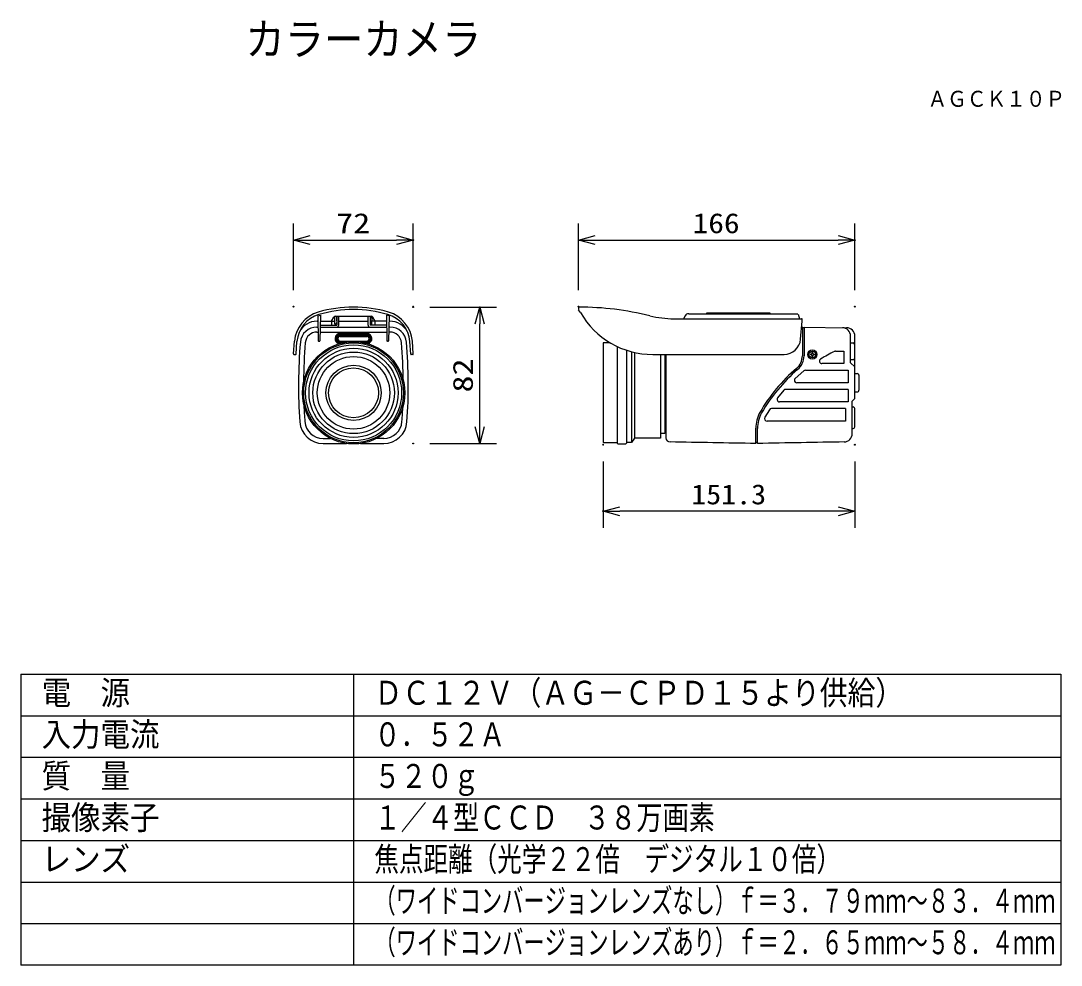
# Model space of a CAD drawing. Units: millimetres, scale not verified. Extents: x -63 to 63, y -56 to 57.
import ezdxf
from ezdxf.enums import TextEntityAlignment as Align

# ---------------------------------------------------------------- set-up
doc = ezdxf.new("R2010")
doc.units = ezdxf.units.MM
doc.header["$LTSCALE"] = 0.189787
doc.header["$PDMODE"] = 32
doc.header["$PDSIZE"] = 0.0949
for name, color, linetype in [('0-0_MOJI1', 2, 'Continuous'), ('0-1_TOUROKU', 1, 'Continuous'), ('0-2_WAKU', 1, 'Continuous'), ('0-3_GAIKEI', 1, 'Continuous'), ('0-4_DEFPOINTS', 7, 'Continuous')]:
    doc.layers.add(name, color=color, linetype=linetype)
doc.styles.add('ＭＳ ゴシック', font='')
doc.styles.get('ＭＳ ゴシック').set_extended_font_data('MS Gothic')

# ---------------------------------------------------------------- blocks, each defined once
blk = doc.blocks.new('_OPEN30')
at = {"layer": '0-4_DEFPOINTS'}
blk.add_line((0, 0), (-1, 0), dxfattribs=at)
blk.add_lwpolyline([(-1, 0.26795), (0, 0), (-1, -0.26795)], dxfattribs=at)

msp = doc.modelspace()

# ---------------------------------------------------------------- linework, layer by layer
at = {"layer": '0-2_WAKU', "color": 4}
for p, q in [((-62.5001, -21.3667), (-62.5001, -56.3667)), ((-62.5001, -21.3667), (62.5001, -21.3667)), ((-22.5, -21.3667), (-22.5, -56.3667)), ((62.5001, -21.3667), (62.5001, -56.3667)), ((62.5001, -56.3667), (-62.5001, -56.3667))]:
    msp.add_line(p, q, dxfattribs=at)
at = {"layer": '0-2_WAKU'}
for p, q in [((-62.5001, -26.3667), (62.5001, -26.3667)), ((-62.5001, -31.3667), (62.5001, -31.3667)), ((-62.5001, -36.3667), (62.5001, -36.3667)), ((-62.5001, -41.3667), (62.5001, -41.3667)), ((-62.5001, -46.3667), (62.5001, -46.3667)), ((-62.5001, -51.3667), (62.5001, -51.3667))]:
    msp.add_line(p, q, dxfattribs=at)
at = {"layer": '0-3_GAIKEI', "color": 3}
for p, q in [((-29.722, 24.811), (-29.722, 32.811)), ((-15.3219, 24.811), (-15.3219, 32.811)), ((4.5441, 24.811), (4.5441, 32.811)), ((37.7442, 24.811), (37.7442, 32.811)), ((-27.722, 30.811), (-17.3219, 30.811)), ((6.5441, 30.811), (35.7442, 30.811)), ((-13.3314, 22.7586), (-5.3314, 22.7586)), ((-7.3314, 8.358), (-7.3314, 20.7586)), ((-13.3314, 6.358), (-5.3314, 6.358)), ((7.485, 4.2124), (7.4846, -3.7876)), ((37.7441, 4.2109), (37.7437, -3.7891)), ((35.7438, -1.789), (9.4847, -1.7877))]:
    msp.add_line(p, q, dxfattribs=at)
at = {"layer": '0-3_GAIKEI', "color": 7}
for p, q in [((4.5441, 22.6992), (4.5441, 22.4765)), ((-26.7998, 21.7149), (-26.4912, 21.8065)), ((-26.7994, 21.7151), (-26.7471, 18.7176)), ((-26.4912, 21.8065), (-26.5451, 18.7176)), ((-25.1481, 21.0597), (-24.8592, 21.5596)), ((-24.6858, 21.6594), (-20.3551, 21.6594)), ((-19.8928, 21.0597), (-20.1817, 21.5596)), ((-18.2411, 21.7149), (-18.5497, 21.8065)), ((-18.5497, 21.8065), (-18.4958, 18.7176)), ((-18.2415, 21.7151), (-18.2938, 18.7176)), ((4.7674, 22.1027), (4.5536, 22.4449)), ((15.9997, 21.36), (31.3605, 21.36)), ((17.3471, 21.7096), (17.1456, 21.36)), ((17.7803, 21.9597), (30.8824, 21.9597)), ((30.94, 21.9159), (31.094, 21.36)), ((31.4204, 21.0597), (31.4204, 21.2993)), ((-26.9052, 20.3594), (-26.7761, 20.3594)), ((-26.5165, 20.3594), (-18.5243, 20.3594)), ((-25.1211, 20.5994), (-25.1211, 21.0597)), ((-18.1357, 20.3594), (-18.2648, 20.3594)), ((31.2298, 18.8854), (31.4204, 21.0597)), ((31.446, 20.3594), (31.359, 20.3594)), ((31.643, 20.2598), (31.446, 20.2598)), ((31.643, 20.3557), (36.7619, 20.2668)), ((37.2434, 16.0595), (37.2434, 19.2754)), ((37.7442, 11.7589), (37.7442, 19.2666)), ((-29.7167, 17.1225), (-29.6076, 18.6488)), ((-29.4165, 17.1156), (-29.309, 18.6234)), ((-26.6874, 18.6592), (-26.6054, 18.6592)), ((-18.3535, 18.6592), (-18.4356, 18.6592)), ((-15.6241, 17.1161), (-15.7317, 18.6239)), ((-15.3239, 17.1231), (-15.4331, 18.6493)), ((7.4847, 18.4593), (7.4841, 6.4584)), ((8.3593, 18.4593), (7.4847, 18.4593)), ((-29.6603, 17.0594), (-29.4762, 17.059)), ((-15.3803, 17.06), (-15.5643, 17.0595)), ((13.4625, 17.059), (29.2372, 17.059)), ((14.3851, 17.059), (14.3851, 7.0184)), ((14.9248, 17.059), (14.9248, 7.5584)), ((15.0455, 17.059), (15.0455, 7.038)), ((37.7442, 15.5589), (37.2434, 16.0595)), ((37.4447, 11.4585), (37.7442, 11.7589)), ((37.4447, 7.5436), (37.4447, 11.4585)), ((14.9248, 7.5584), (14.3851, 7.5584)), ((-26.1662, 6.358), (-23.3423, 6.358)), ((-21.6604, 6.358), (-18.8745, 6.358)), ((7.4841, 6.4584), (9.1643, 6.4584)), ((9.2648, 6.3076), (9.1643, 6.4085)), ((9.2648, 6.3076), (10.2249, 6.3076)), ((10.2249, 6.3076), (10.3248, 6.4085)), ((10.9247, 6.4584), (10.3248, 6.4584)), ((11.2848, 7.0184), (10.9247, 6.4584)), ((14.3851, 7.0184), (11.2848, 7.0184)), ((26.043, 6.4615), (25.8433, 6.4584))]:
    msp.add_line(p, q, dxfattribs=at)
at = {"layer": '0-3_GAIKEI'}
for p, q in [((-24.7441, 20.6996), (-24.7606, 21.6453)), ((-24.5606, 21.6594), (-24.5514, 21.0995)), ((-24.5209, 21.6594), (-24.5209, 20.5994)), ((-24.2811, 20.5994), (-24.2811, 21.6594)), ((-20.7598, 20.5994), (-20.7598, 21.6594)), ((-20.52, 21.6594), (-20.52, 20.5994)), ((19.9452, 22.0596), (27.5431, 22.0596)), ((19.9452, 21.9597), (19.9452, 22.0596)), ((27.5431, 22.0596), (27.5431, 21.9597)), ((-26.8966, 21.0597), (-26.7884, 21.0597)), ((-26.5121, 20.5994), (-24.5209, 20.5994)), ((-26.5045, 21.0597), (-24.7508, 21.0597)), ((-24.6205, 20.6996), (-24.7441, 20.6996)), ((-24.5209, 20.9122), (-24.6205, 20.6996)), ((-24.5514, 21.0995), (-24.5209, 21.0995)), ((-24.2811, 21.0597), (-20.76, 21.0597)), ((-18.5288, 20.5994), (-20.52, 20.5994)), ((-18.5364, 21.0597), (-20.2901, 21.0597)), ((-19.9198, 20.5994), (-19.9198, 21.0597)), ((-18.1443, 21.0597), (-18.2525, 21.0597)), ((31.446, 20.3594), (31.446, 16.9146)), ((31.643, 20.3557), (31.643, 16.9146)), ((-26.9052, 19.7598), (-26.7654, 19.7598)), ((-26.5165, 19.7598), (-18.5243, 19.7598)), ((-24.1206, 19.5747), (-20.9202, 19.5747)), ((-24.1206, 19.4596), (-20.9202, 19.4596)), ((-24.1206, 19.3597), (-20.9202, 19.3597)), ((-24.1206, 19.2392), (-20.8958, 19.2392)), ((-18.1357, 19.7598), (-18.2755, 19.7598)), ((-24.1206, 18.6797), (-20.9202, 18.6797)), ((-24.1206, 18.5592), (-23.3031, 18.5592)), ((-24.1206, 18.4593), (-23.8703, 18.4593)), ((-20.9202, 18.5592), (-21.7377, 18.5592)), ((-20.9202, 18.4593), (-21.1707, 18.4593)), ((9.1643, 18.0297), (9.1643, 6.4085)), ((10.3248, 17.5641), (10.3248, 6.4085)), ((37.2434, 18.4593), (37.5507, 18.4592)), ((10.9247, 17.3861), (10.9247, 6.4584)), ((11.2848, 17.2994), (11.2848, 7.0184)), ((32.5296, 17.1191), (32.4127, 17.0988)), ((32.4127, 17.0988), (32.4127, 17.0197)), ((32.5296, 16.9986), (32.4127, 17.0197)), ((32.6042, 17.2902), (32.5835, 17.1733)), ((32.5835, 16.9459), (32.6042, 16.8286)), ((32.6042, 17.2902), (32.6832, 17.2902)), ((32.6042, 16.8286), (32.6832, 16.8286)), ((32.7043, 17.1733), (32.6832, 17.2902)), ((32.6832, 16.8286), (32.7043, 16.9459)), ((32.874, 17.0988), (32.7579, 17.1191)), ((32.7579, 16.9986), (32.874, 17.0197)), ((32.874, 17.0988), (32.874, 17.0197)), ((35.4329, 17.4591), (36.444, 17.4591)), ((36.444, 17.4591), (36.444, 15.9595)), ((37.2744, 16.4593), (37.5444, 16.4593)), ((31.6314, 15.092), (30.5819, 14.1783)), ((31.8203, 15.1595), (36.9439, 15.1595)), ((36.444, 15.9595), (33.7962, 15.9595)), ((36.9439, 15.1595), (36.9439, 13.6588)), ((37.7442, 14.7591), (38.0442, 14.7591)), ((38.2444, 14.559), (38.2444, 12.7588)), ((29.2132, 12.7555), (28.4671, 11.8407)), ((36.9439, 12.8588), (29.4398, 12.8588)), ((36.9439, 13.6588), (30.7874, 13.6588)), ((36.9439, 12.8588), (36.9439, 11.3586)), ((37.7442, 12.5588), (38.0442, 12.5588)), ((36.9439, 11.3586), (28.7059, 11.3586)), ((27.4769, 10.4191), (26.9345, 9.5042)), ((36.644, 10.5581), (27.7305, 10.5581)), ((36.644, 10.5581), (36.644, 9.0583)), ((37.4447, 10.7584), (37.5444, 10.7584)), ((37.7442, 8.3583), (37.7442, 10.5581)), ((36.644, 9.0583), (27.1962, 9.0583)), ((25.8461, 6.3561), (25.8461, 8.2005)), ((26.043, 6.3618), (26.043, 8.1474)), ((37.4447, 8.1582), (37.5444, 8.1582)), ((-26.1662, 6.9587), (-25.2727, 6.9587)), ((-18.8747, 6.9587), (-19.7682, 6.9587))]:
    msp.add_line(p, q, dxfattribs=at)
for points in [[(-20.4803, 21.6594), (-20.4895, 21.0995), (-20.52, 21.0995)], [(-20.52, 20.9122), (-20.4204, 20.6996), (-20.2968, 20.6996), (-20.2803, 21.6453)]]:
    msp.add_lwpolyline(points, dxfattribs=at)
at = {"layer": '0-3_GAIKEI', "color": 7}
msp.add_circle((-22.5013, 12.4503), 6.1501, dxfattribs=at)
at = {"layer": '0-3_GAIKEI'}
for centre, radius in [((-22.5013, 12.4503), 5.9981), ((-22.5013, 12.4503), 5.772), ((-22.5013, 12.4503), 5.3516), ((32.6441, 17.059), 0.55), ((-22.5013, 12.4503), 4.9007), ((-22.5013, 12.4503), 4.3609), ((32.6439, 17.059), 0.3961), ((-22.5013, 12.4503), 3.3202), ((-22.5013, 12.4503), 3.0004)]:
    msp.add_circle(centre, radius, dxfattribs=at)
at = {"layer": '0-3_GAIKEI', "color": 7}
for centre, radius, start, end in [((-22.5206, 7.7613), 14.9983, 73.62411, 106.37589), ((4.6042, 22.6992), 0.0601, 91.55571, 179.99479), ((4.4815, -13.3286), 36.0881, 76.19188, 89.80788), ((-25.6216, 18.3132), 4.0001, 106.37335, 175.18818), ((-25.6197, 18.3115), 3.7024, 106.38553, 175.16822), ((-22.5205, 7.7524), 14.707, 73.63512, 106.36488), ((-24.6866, 21.4603), 0.1991, 89.76273, 150.07651), ((-20.3543, 21.4603), 0.1991, 29.92349, 90.23727), ((-19.4209, 18.3118), 3.7024, 4.83616, 73.61884), ((-19.4191, 18.3134), 4.0001, 4.8162, 73.63102), ((13.47, 27.0888), 10.0298, 209.80999, 269.95727), ((15.9978, 33.359), 11.9989, 255.99866, 270.00893), ((17.7807, 21.4588), 0.501, 90.05573, 149.95313), ((31.3597, 21.2994), 0.0607, 359.90122, 89.2648), ((-26.9052, 18.3594), 2.0001, 90.00017, 175.04725), ((-18.1357, 18.3594), 2.0001, 4.95275, 89.99983), ((36.244, 19.2761), 0.9993, 359.95952, 88.99946), ((36.781, 19.3031), 0.9638, 357.82874, 91.13564), ((29.2369, 19.0595), 2.0005, 270.00969, 355.00754), ((30.9017, 13.3594), 60.0228, 175.05626, 184.21044), ((-26.6871, 18.7192), 0.06, 181.56379, 269.71413), ((-26.6051, 18.7193), 0.06, 269.78615, 358.43278), ((-18.4358, 18.7193), 0.06, 181.56722, 270.21385), ((-18.3538, 18.7192), 0.06, 270.28587, 358.43621), ((-75.9426, 13.3594), 60.0228, 355.78956, 4.94374), ((-29.6563, 17.1194), 0.0604, 177.09371, 270.06442), ((-29.4761, 17.1187), 0.0597, 269.91237, 356.97262), ((-15.5644, 17.1193), 0.0597, 183.03176, 270.09201), ((-15.3842, 17.12), 0.0604, 269.93996, 2.91067), ((-26.1663, 9.1584), 2.8004, 184.21469, 270.00152), ((-18.8746, 9.1584), 2.8004, 269.99848, 355.78531), ((36.4439, 7.5444), 1.0008, 271.01222, 359.95711), ((15.5446, 7.0376), 0.4991, 179.95384, 269.04002), ((-234.3187, -14406.2156), 14414.9197, 88.96585, 89.00684), ((416.6287, -22206.2609), 22216.0564, 90.98032, 91.00738)]:
    msp.add_arc(centre, radius, start, end, dxfattribs=at)
at = {"layer": '0-3_GAIKEI'}
for centre, radius, start, end in [((-26.8965, 18.6599), 2.3998, 90.00092, 152.04661), ((-24.5211, 20.5994), 0.2399, 270.04219, 359.99977), ((-20.5199, 20.5994), 0.2399, 180.00023, 269.95781), ((-18.1444, 18.6599), 2.3998, 27.95339, 89.99908), ((-26.905, 18.3597), 1.4001, 90.00892, 175.06815), ((-24.1208, 18.9593), 0.6155, 89.97582, 257.19571), ((-24.1203, 18.9594), 0.5001, 90.02516, 269.97484), ((-24.1206, 18.9594), 0.4003, 89.99372, 270.00628), ((-24.1208, 18.9594), 0.2798, 89.95506, 270.04494), ((-20.9199, 18.9593), 0.6155, 282.80429, 90.02418), ((-20.9204, 18.9594), 0.5001, 270.02516, 89.97484), ((-20.92, 18.9594), 0.2798, 269.95506, 90.04494), ((-20.9201, 18.9594), 0.4003, 269.99372, 90.00628), ((-18.1359, 18.3597), 1.4001, 4.93185, 89.99108), ((30.2787, 13.3851), 58.7997, 175.02918, 179.57962), ((-75.3196, 13.3851), 58.7997, 0.42038, 4.97082), ((37.5445, 18.2597), 0.1996, 0.05617, 90.01946), ((29.4464, 16.9137), 1.9996, 310.46455, 0.02543), ((29.4418, 16.9146), 2.2013, 310.45861, 0.00101), ((32.5181, 17.1844), 0.0663, 279.91885, 350.36041), ((32.5198, 16.9347), 0.0646, 9.98958, 81.33184), ((32.7697, 17.1843), 0.0663, 189.59766, 259.7486), ((32.768, 16.9347), 0.0646, 98.99525, 170.05774), ((33.7958, 16.2593), 0.2998, 121.59453, 270.06624), ((43.7933, 0.0147), 19.3742, 115.99506, 121.60933), ((35.4329, 17.159), 0.3001, 90.00108, 115.93213), ((37.5448, 16.6587), 0.1994, 269.90032, 0.25066), ((43.7013, 0.1792), 19.9832, 130.42131, 150.28331), ((43.7077, 0.1717), 19.7951, 130.43006, 150.09091), ((31.8213, 14.8586), 0.3009, 90.19164, 129.12276), ((30.789, 13.9605), 0.3017, 178.37996, 269.69718), ((30.7878, 13.9594), 0.3005, 133.25268, 178.17135), ((38.0445, 14.5592), 0.1999, 359.94973, 90.10055), ((29.4435, 12.5505), 0.3083, 90.68431, 138.32401), ((38.0446, 12.7586), 0.1998, 269.87797, 0.04659), ((28.7034, 11.659), 0.2981, 142.44042, 187.66518), ((28.7047, 11.6579), 0.2993, 187.42298, 270.24522), ((31.8369, 13.4188), 60.3599, 182.39165, 184.20113), ((-76.8778, 13.4188), 60.3599, 355.79887, 357.60835), ((29.647, 8.2006), 3.8009, 150.27684, 180.00196), ((29.8497, 8.1458), 3.8067, 150.12427, 179.97587), ((27.7301, 10.258), 0.3001, 89.91677, 147.54019), ((37.5444, 10.5587), 0.1997, 359.82618, 89.99772), ((-26.1668, 9.1587), 2.2, 184.21493, 270.0153), ((-18.8741, 9.1587), 2.2, 269.9847, 355.78507), ((27.1966, 9.3583), 0.3, 150.9049, 269.91763), ((37.5443, 8.3581), 0.1999, 270.05035, 0.05035)]:
    msp.add_arc(centre, radius, start, end, dxfattribs=at)
at = {"layer": '0-4_DEFPOINTS'}
for p in [(-15.3219, 30.811), (37.7442, 30.811), (-29.722, 22.811), (-15.3314, 22.7586), (-15.3219, 22.811), (-7.3314, 22.7586), (4.5441, 22.811), (37.7442, 22.811), (-15.3314, 6.358), (7.4851, 6.2124), (37.7442, 6.2109), (7.4847, -1.7876)]:
    msp.add_point(p, dxfattribs=at)

# ---------------------------------------------------------------- block references
at = {"layer": '0-3_GAIKEI', "xscale": 2, "yscale": 2}
for p, rotation in [((-29.722, 30.811), 180), ((4.5441, 30.811), 180), ((-7.3314, 22.7586), 90), ((-7.3314, 6.358), 270), ((7.4847, -1.7876), 179.99714), ((37.7438, -1.7891), 359.99714)]:
    msp.add_blockref('_OPEN30', p, dxfattribs=dict(at, rotation=rotation))
for p in [(-15.3219, 30.811), (37.7442, 30.811)]:
    msp.add_blockref('_OPEN30', p, dxfattribs=at)

# ---------------------------------------------------------------- texts
at = {"layer": '0-0_MOJI1', "style": 'ＭＳ ゴシック'}
for s, height, width, p in [('カラーカメラ', 3.849, 0.9, (-35.5, 51.8932)), ('電\u3000源', 2.886, 0.9, (-60.0001, -25.9218)), ('ＤＣ１２Ｖ（ＡＧ－ＣＰＤ１５より供給）', 2.886, 0.85, (-20, -25.9218)), ('入力電流', 2.886, 0.9, (-60.0001, -30.9218)), ('０．５２Ａ', 2.886, 0.8, (-20, -30.9218)), ('質\u3000量', 2.886, 0.9, (-60.0001, -35.9218)), ('５２０ｇ', 2.886, 0.8, (-20, -35.9218)), ('撮像素子', 2.886, 0.9, (-60.0001, -40.9218)), ('１／４型ＣＣＤ\u3000３８万画素', 2.886, 0.8, (-20, -40.9218)), ('レンズ', 2.886, 0.9, (-60.0001, -45.9218)), ('焦点距離（光学２２倍\u3000デジタル１０倍）', 2.886, 0.75, (-20, -45.9218)), ('（ワイドコンバージョンレンズなし）ｆ＝３．７９ｍｍ～８３．４ｍｍ', 2.886, 0.65, (-20, -50.9219)), ('（ワイドコンバージョンレンズあり）ｆ＝２．６５ｍｍ～５８．４ｍｍ', 2.886, 0.65, (-20, -55.9219))]:
    msp.add_text(s, height=height, dxfattribs=dict(at, width=width)).set_placement(p, align=Align.BOTTOM_LEFT)
at = {"layer": '0-1_TOUROKU', "style": 'ＭＳ ゴシック', "width": 0.9}
msp.add_text('ＡＧＣＫ１０Ｐ', height=1.924, dxfattribs=at).set_placement((46.5, 46.2633), align=Align.BOTTOM_LEFT)
at = {"layer": '0-3_GAIKEI', "color": 3, "style": 'ＭＳ ゴシック'}
for s, width, p in [('72', 1.25, (-24.5889, 30.9206)), ('166', 1.15, (18.257, 30.9206))]:
    msp.add_text(s, height=2.406, dxfattribs=dict(at, width=width)).set_placement(p, align=Align.BOTTOM_LEFT)
for s, rotation, width, p in [('82', 90, 1.25, (-7.441, 12.4913)), ('151.3', 359.997, 1.1, (18.0867, -1.6785))]:
    msp.add_text(s, height=2.406, rotation=rotation, dxfattribs=dict(at, width=width)).set_placement(p, align=Align.BOTTOM_LEFT)

doc.saveas('drawing.dxf')
